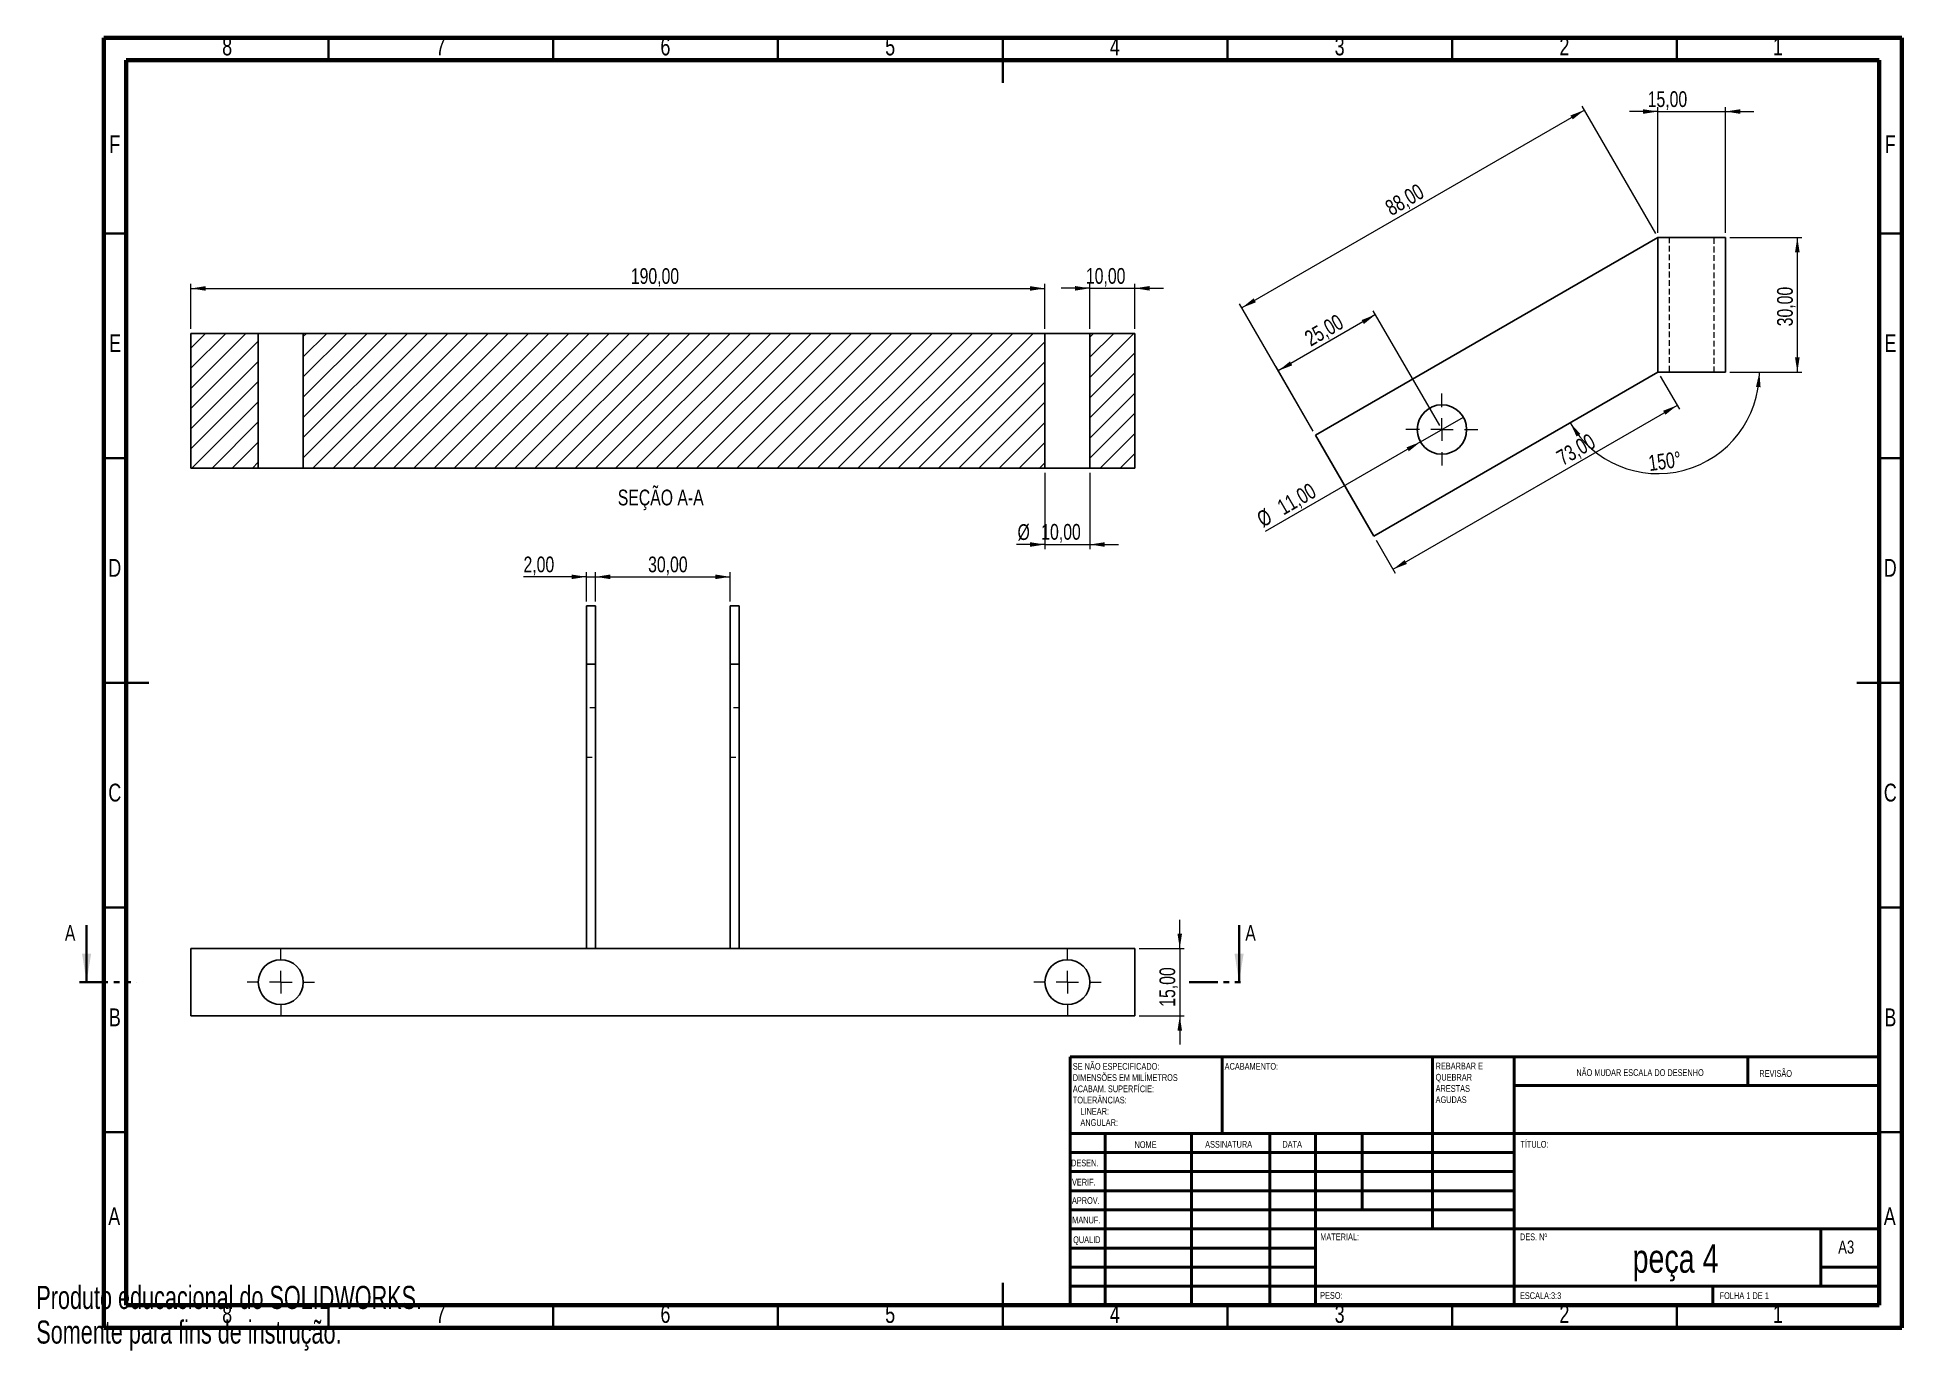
# Model space of a CAD drawing. Header units: millimetres. Extents: x 0 to 415, y 0 to 292.
import ezdxf

# ---------------------------------------------------------------- set-up
doc = ezdxf.new("R2010")
doc.units = ezdxf.units.MM
doc.linetypes.add('HIDDEN', pattern=[1.905, 1.27, -0.635])
doc.linetypes.add('PHANTOM', pattern=[12.7, 6.35, -1.27, 1.27, -1.27, 1.27, -1.27])
doc.styles.add('SLDTEXTSTYLE0', font='TXT', dxfattribs={"width": 0.75})
doc.styles.add('SLDTEXTSTYLE1', font='TXT', dxfattribs={"width": 0.6875})
doc.styles.add('SLDTEXTSTYLE2', font='TXT', dxfattribs={"width": 0.7})
doc.dimstyles.new('SLDDIMSTYLE0', dxfattribs={"dimtxt": 3.5, "dimasz": 3.302, "dimexe": 0, "dimexo": 0.0625, "dimgap": 0.875, "dimtad": 1, "dimrnd": 1e-09, "dimzin": 12, "dimdsep": 46, "dimtxsty": 'SLDTEXTSTYLE0', "dimsah": 1, "dimcen": 0.09, "dimadec": 0, "dimazin": 3, "dimtfac": 1, "dimtmove": 0, "dimatfit": 0, "dimfxl": 0, "dimfrac": 2, "dimtolj": 1, "dimtzin": 12, "dimarcsym": 0})
doc.dimstyles.new('SLDDIMSTYLE1', dxfattribs={"dimtxt": 3.5, "dimasz": 3.302, "dimexe": 0, "dimexo": 0.0625, "dimgap": 0.875, "dimtad": 1, "dimrnd": 1e-09, "dimzin": 12, "dimdsep": 46, "dimtxsty": 'SLDTEXTSTYLE0', "dimblk1": 'NONE', "dimsah": 1, "dimcen": 0, "dimadec": 0, "dimazin": 3, "dimtfac": 1, "dimtmove": 0, "dimatfit": 3, "dimldrblk": 'NONE', "dimfxl": 0, "dimfrac": 2, "dimtolj": 1, "dimtzin": 12, "dimarcsym": 0})
doc.dimstyles.new('SLDDIMSTYLE2', dxfattribs={"dimtxt": 3.5, "dimasz": 3.302, "dimexe": 0, "dimexo": 0.0625, "dimgap": 0.875, "dimtad": 1, "dimrnd": 1e-09, "dimzin": 12, "dimdsep": 46, "dimtxsty": 'SLDTEXTSTYLE0', "dimsah": 1, "dimcen": 0.09, "dimadec": 0, "dimazin": 3, "dimtfac": 1, "dimtofl": 0, "dimtmove": 0, "dimatfit": 3, "dimfxl": 0, "dimfrac": 2, "dimtolj": 1, "dimtzin": 12, "dimarcsym": 0})
doc.dimstyles.new('SLDDIMSTYLE3', dxfattribs={"dimtxt": 3.5, "dimasz": 3.302, "dimexe": 0, "dimexo": 0.0625, "dimgap": 0.875, "dimtad": 1, "dimdec": 4, "dimzin": 12, "dimdsep": 46, "dimtxsty": 'SLDTEXTSTYLE0', "dimsah": 1, "dimcen": 0.09, "dimazin": 3, "dimtfac": 1, "dimtofl": 0, "dimtmove": 0, "dimatfit": 3, "dimfxl": 0, "dimfrac": 2, "dimtolj": 1, "dimtzin": 12, "dimarcsym": 0})

# ---------------------------------------------------------------- blocks, each defined once
blk = doc.blocks.new('SW_NOTE_0')
at = {"color": 0, "linetype": 'Continuous', "lineweight": 0, "char_height": 1.5, "attachment_point": 1, "style": 'SLDTEXTSTYLE0'}
for s, insert in [('SE NÃO ESPECIFICADO:', (0, 1.93)), ('ACABAM. SUPERFÍCIE:', (0, -3.07)), ('DIMENSÕES EM MILÍMETROS', (0, -0.57)), ('TOLERÂNCIAS:', (0, -5.57)), ('LINEAR:', (1.69, -8.07)), ('ANGULAR:', (1.69, -10.57))]:
    blk.add_mtext(s, dxfattribs=dict(at, insert=insert))
blk = doc.blocks.new('SW_NOTE_0_1')
at = {"color": 0, "linetype": 'Continuous', "lineweight": 0, "char_height": 1.5, "attachment_point": 1, "style": 'SLDTEXTSTYLE0'}
for s, insert in [('REBARBAR E', (0, 1.93)), ('ARESTAS', (0, -3.07)), ('QUEBRAR', (0, -0.57)), ('AGUDAS', (0, -5.57))]:
    blk.add_mtext(s, dxfattribs=dict(at, insert=insert))
blk = doc.blocks.new('_D')
at = {"color": 7, "linetype": 'Continuous', "lineweight": 0}
for p, q in [((297.95, 230.42), (276.3, 217.92)), ((312.21, 205.72), (297.45, 231.28)), ((284.07, 204.47), (275.8, 218.78))]:
    blk.add_line(p, q, dxfattribs=at)
at = {"color": 7, "linetype": 'Continuous', "lineweight": 18}
for points in [[(297.95, 230.42), (294.84, 229.21), (295.35, 228.33)], [(276.3, 217.92), (279.41, 219.13), (278.91, 220.01)]]:
    blk.add_solid(points, dxfattribs=at)
at = {"color": 7, "linetype": 'Continuous', "lineweight": 18, "insert": (281.78, 226.29), "char_height": 3.5, "attachment_point": 1, "rotation": 30, "style": 'SLDTEXTSTYLE0'}
blk.add_mtext('25,00', dxfattribs=at)
blk = doc.blocks.new('_D_1')
at = {"color": 7, "linetype": 'Continuous', "lineweight": 0}
for q in [(317.48, 207.6), (273.4, 182.15)]:
    blk.add_line((307.95, 202.1), q, dxfattribs=at)
at = {"color": 7, "linetype": 'Continuous', "lineweight": 18}
blk.add_solid([(307.95, 202.1), (304.84, 200.89), (305.34, 200.01)], dxfattribs=at)
at = {"color": 7, "linetype": 'Continuous', "lineweight": 18, "char_height": 3.5, "attachment_point": 1, "rotation": 30, "style": 'SLDTEXTSTYLE0'}
for s, insert in [('11,00', (275.7, 188.74)), ('%%c', (271.15, 186.05))]:
    blk.add_mtext(s, dxfattribs=dict(at, insert=insert))
blk = doc.blocks.new('_None')
blk = doc.blocks.new('_D_2')
at = {"color": 7, "linetype": 'Continuous', "lineweight": 0}
for p, q in [((360.78, 275.6), (354.43, 275.6)), ((360.78, 248.6), (360.78, 276.6)), ((360.78, 275.6), (375.78, 275.6)), ((375.78, 248.6), (375.78, 276.6)), ((375.78, 275.6), (382.13, 275.6))]:
    blk.add_line(p, q, dxfattribs=at)
at = {"color": 7, "linetype": 'Continuous', "lineweight": 18}
for points in [[(360.78, 275.6), (357.48, 276.11), (357.48, 275.09)], [(375.78, 275.6), (379.08, 275.09), (379.08, 276.11)]]:
    blk.add_solid(points, dxfattribs=at)
at = {"color": 7, "linetype": 'Continuous', "lineweight": 18, "insert": (358.49, 280.11), "char_height": 3.5, "attachment_point": 1, "style": 'SLDTEXTSTYLE0'}
blk.add_mtext('15,00', dxfattribs=at)
blk = doc.blocks.new('_D_3')
at = {"color": 7, "linetype": 'Continuous', "lineweight": 0}
for p, q in [((376.78, 247.6), (392.78, 247.6)), ((391.78, 217.6), (391.78, 247.6)), ((376.78, 217.6), (392.78, 217.6))]:
    blk.add_line(p, q, dxfattribs=at)
at = {"color": 7, "linetype": 'Continuous', "lineweight": 18}
for points in [[(391.78, 247.6), (391.27, 244.3), (392.29, 244.3)], [(391.78, 217.6), (392.29, 220.9), (391.27, 220.9)]]:
    blk.add_solid(points, dxfattribs=at)
at = {"color": 7, "linetype": 'Continuous', "lineweight": 18, "insert": (387.27, 227.82), "char_height": 3.5, "attachment_point": 1, "rotation": 90, "style": 'SLDTEXTSTYLE0'}
blk.add_mtext('30,00', dxfattribs=at)
blk = doc.blocks.new('_D_4')
at = {"color": 7, "linetype": 'Continuous', "lineweight": 0}
for p, q in [((344.42, 275.94), (268.21, 231.94)), ((360.28, 248.47), (343.92, 276.8)), ((284.07, 204.47), (267.71, 232.8))]:
    blk.add_line(p, q, dxfattribs=at)
at = {"color": 7, "linetype": 'Continuous', "lineweight": 18}
for points in [[(344.42, 275.94), (341.3, 274.72), (341.81, 273.84)], [(268.21, 231.94), (271.32, 233.15), (270.81, 234.03)]]:
    blk.add_solid(points, dxfattribs=at)
at = {"color": 7, "linetype": 'Continuous', "lineweight": 18, "insert": (299.71, 255.33), "char_height": 3.5, "attachment_point": 1, "rotation": 30, "style": 'SLDTEXTSTYLE0'}
blk.add_mtext('88,00', dxfattribs=at)
blk = doc.blocks.new('_D_5')
at = {"color": 7, "linetype": 'Continuous', "lineweight": 0}
for p, q in [((361.28, 216.73), (365.53, 209.36)), ((365.03, 210.23), (301.81, 173.73)), ((298.06, 180.23), (302.31, 172.86))]:
    blk.add_line(p, q, dxfattribs=at)
at = {"color": 7, "linetype": 'Continuous', "lineweight": 18}
for points in [[(365.03, 210.23), (361.92, 209.02), (362.43, 208.14)], [(301.81, 173.73), (304.93, 174.94), (304.42, 175.82)]]:
    blk.add_solid(points, dxfattribs=at)
at = {"color": 7, "linetype": 'Continuous', "lineweight": 18, "insert": (337.84, 199.74), "char_height": 3.5, "attachment_point": 1, "rotation": 30, "style": 'SLDTEXTSTYLE0'}
blk.add_mtext('73,00', dxfattribs=at)
blk = doc.blocks.new('_D_6')
at = {"color": 7, "linetype": 'Continuous', "lineweight": 0}
blk.add_line((376.78, 217.6), (384.34, 217.6), dxfattribs=at)
at = {"color": 7, "linetype": 'Continuous', "lineweight": 18}
blk.add_arc((360.78, 217.6), 22.56, 210, 0, dxfattribs=at)
for points in [[(383.34, 217.6), (382.59, 214.34), (383.6, 214.27)], [(341.24, 206.32), (342.67, 203.3), (343.51, 203.87)]]:
    blk.add_solid(points, dxfattribs=at)
at = {"color": 7, "linetype": 'Continuous', "lineweight": 18, "insert": (358.45, 199.07), "char_height": 3.5, "attachment_point": 1, "rotation": 7.7673, "style": 'SLDTEXTSTYLE0'}
blk.add_mtext('150°', dxfattribs=at)
blk = doc.blocks.new('SW_CENTERMARKSYMBOL_0')
at = {"color": 0, "linetype": 'Continuous', "lineweight": 18}
for p, q in [((0, 5), (0, 8)), ((-5, 0), (-8, 0)), ((0, 0), (-2.5, 0)), ((0, 0), (0, 2.5)), ((0, 0), (0, -2.5)), ((0, 0), (2.5, 0)), ((5, 0), (8, 0)), ((0, -5), (0, -8))]:
    blk.add_line(p, q, dxfattribs=at)
blk = doc.blocks.new('_D_7')
at = {"color": 7, "linetype": 'Continuous', "lineweight": 0}
for p, q in [((254.39, 89.4), (254.39, 95.75)), ((245.39, 89.4), (255.39, 89.4)), ((254.39, 89.4), (254.39, 74.4)), ((245.39, 74.4), (255.39, 74.4)), ((254.39, 74.4), (254.39, 68.05))]:
    blk.add_line(p, q, dxfattribs=at)
at = {"color": 7, "linetype": 'Continuous', "lineweight": 18}
for points in [[(254.39, 89.4), (254.89, 92.7), (253.88, 92.7)], [(254.39, 74.4), (253.88, 71.1), (254.89, 71.1)]]:
    blk.add_solid(points, dxfattribs=at)
at = {"color": 7, "linetype": 'Continuous', "lineweight": 18, "insert": (249.87, 76.43), "char_height": 3.5, "attachment_point": 1, "rotation": 90, "style": 'SLDTEXTSTYLE0'}
blk.add_mtext('15,00', dxfattribs=at)
blk = doc.blocks.new('_D_8')
at = {"color": 7, "linetype": 'Continuous', "lineweight": 0}
for p, q in [((122.39, 172.08), (108.39, 172.08)), ((122.39, 166.61), (122.39, 173.08)), ((122.39, 172.08), (124.39, 172.08)), ((124.39, 166.61), (124.39, 173.08)), ((124.39, 172.08), (130.74, 172.08))]:
    blk.add_line(p, q, dxfattribs=at)
at = {"color": 7, "linetype": 'Continuous', "lineweight": 18}
for points in [[(122.39, 172.08), (119.08, 172.59), (119.08, 171.57)], [(124.39, 172.08), (127.69, 171.57), (127.69, 172.59)]]:
    blk.add_solid(points, dxfattribs=at)
at = {"color": 7, "linetype": 'Continuous', "lineweight": 18, "insert": (108.39, 176.59), "char_height": 3.5, "attachment_point": 1, "style": 'SLDTEXTSTYLE0'}
blk.add_mtext('2,00', dxfattribs=at)
blk = doc.blocks.new('_D_9')
at = {"color": 7, "linetype": 'Continuous', "lineweight": 0}
for p, q in [((124.39, 166.61), (124.39, 173.08)), ((124.39, 172.08), (154.39, 172.08)), ((154.39, 166.61), (154.39, 173.08))]:
    blk.add_line(p, q, dxfattribs=at)
at = {"color": 7, "linetype": 'Continuous', "lineweight": 18}
for points in [[(124.39, 172.08), (127.69, 171.57), (127.69, 172.59)], [(154.39, 172.08), (151.08, 172.59), (151.08, 171.57)]]:
    blk.add_solid(points, dxfattribs=at)
at = {"color": 7, "linetype": 'Continuous', "lineweight": 18, "insert": (136.11, 176.59), "char_height": 3.5, "attachment_point": 1, "style": 'SLDTEXTSTYLE0'}
blk.add_mtext('30,00', dxfattribs=at)
blk = doc.blocks.new('SW_CENTERMARKSYMBOL_1')
at = {"color": 0, "linetype": 'Continuous', "lineweight": 18}
for p, q in [((0, 5), (0, 7.5)), ((-5, 0), (-7.5, 0)), ((0, 0), (-2.5, 0)), ((0, 0), (0, 2.5)), ((0, 0), (0, -2.5)), ((0, 0), (2.5, 0)), ((5, 0), (7.5, 0)), ((0, -5), (0, -7.5))]:
    blk.add_line(p, q, dxfattribs=at)
blk = doc.blocks.new('SW_CENTERMARKSYMBOL_2')
at = {"color": 0, "linetype": 'Continuous', "lineweight": 18}
for p, q in [((0, 5), (0, 7.5)), ((-5, 0), (-7.5, 0)), ((0, 0), (-2.5, 0)), ((0, 0), (0, 2.5)), ((0, 0), (0, -2.5)), ((0, 0), (2.5, 0)), ((5, 0), (7.5, 0)), ((0, -5), (0, -7.5))]:
    blk.add_line(p, q, dxfattribs=at)
blk = doc.blocks.new('_D_10')
at = {"color": 7, "linetype": 'Continuous', "lineweight": 0}
for p, q in [((224.39, 195.24), (224.39, 178.27)), ((234.39, 195.24), (234.39, 178.27)), ((224.39, 179.27), (218.04, 179.27)), ((224.39, 179.27), (234.39, 179.27)), ((234.39, 179.27), (240.74, 179.27))]:
    blk.add_line(p, q, dxfattribs=at)
at = {"color": 7, "linetype": 'Continuous', "lineweight": 18}
for points in [[(224.39, 179.27), (221.08, 179.78), (221.08, 178.76)], [(234.39, 179.27), (237.69, 178.76), (237.69, 179.78)]]:
    blk.add_solid(points, dxfattribs=at)
at = {"color": 7, "linetype": 'Continuous', "lineweight": 18, "char_height": 3.5, "attachment_point": 1, "style": 'SLDTEXTSTYLE0'}
for s, insert in [('%%c', (218.3, 183.78)), ('10,00', (223.58, 183.84))]:
    blk.add_mtext(s, dxfattribs=dict(at, insert=insert))
blk = doc.blocks.new('_D_11')
at = {"color": 7, "linetype": 'Continuous', "lineweight": 0}
for p, q in [((34.39, 227.24), (34.39, 237.24)), ((224.39, 227.24), (224.39, 237.24)), ((34.39, 236.24), (224.39, 236.24))]:
    blk.add_line(p, q, dxfattribs=at)
at = {"color": 7, "linetype": 'Continuous', "lineweight": 18}
for points in [[(34.39, 236.24), (37.69, 235.73), (37.69, 236.75)], [(224.39, 236.24), (221.08, 236.75), (221.08, 235.73)]]:
    blk.add_solid(points, dxfattribs=at)
at = {"color": 7, "linetype": 'Continuous', "lineweight": 18, "insert": (132.27, 240.75), "char_height": 3.5, "attachment_point": 1, "style": 'SLDTEXTSTYLE0'}
blk.add_mtext('190,00', dxfattribs=at)
blk = doc.blocks.new('_D_12')
at = {"color": 7, "linetype": 'Continuous', "lineweight": 0}
for p, q in [((234.39, 227.24), (234.39, 237.27)), ((244.39, 227.24), (244.39, 237.27)), ((234.39, 236.27), (228.04, 236.27)), ((234.39, 236.27), (244.39, 236.27)), ((244.39, 236.27), (250.74, 236.27))]:
    blk.add_line(p, q, dxfattribs=at)
at = {"color": 7, "linetype": 'Continuous', "lineweight": 18}
for points in [[(234.39, 236.27), (231.08, 236.78), (231.08, 235.76)], [(244.39, 236.27), (247.69, 235.76), (247.69, 236.78)]]:
    blk.add_solid(points, dxfattribs=at)
at = {"color": 7, "linetype": 'Continuous', "lineweight": 18, "insert": (233.51, 240.78), "char_height": 3.5, "attachment_point": 1, "style": 'SLDTEXTSTYLE0'}
blk.add_mtext('10,00', dxfattribs=at)

msp = doc.modelspace()

# ---------------------------------------------------------------- hatches: boundary and pattern name
at = {"linetype": 'Continuous', "lineweight": 18}
h = msp.add_hatch(dxfattribs=at)
h.set_pattern_fill('ANSI31', style=0)
h.paths.add_polyline_path([(34.38647, 226.24182), (34.38647, 196.24182), (49.38647, 196.24182), (49.38647, 226.24182)], flags=0)
h = msp.add_hatch(dxfattribs=at)
h.set_pattern_fill('ANSI31', style=0)
h.paths.add_polyline_path([(59.38647, 226.24182), (59.38647, 196.24182), (224.38647, 196.24182), (224.38647, 226.24182)], flags=0)
h = msp.add_hatch(dxfattribs=at)
h.set_pattern_fill('ANSI31', style=0)
h.paths.add_polyline_path([(234.38647, 196.24182), (244.38647, 196.24182), (244.38647, 226.24182), (234.38647, 226.24182)], flags=0)

# ---------------------------------------------------------------- linework, layer by layer
at = {"color": 7, "linetype": 'Continuous', "lineweight": 70}
for p, q in [((15, 5), (15, 292)), ((15, 292), (415, 292)), ((415, 292), (415, 5)), ((20, 10), (20, 287)), ((20, 287), (410, 287)), ((410, 287), (410, 10)), ((410, 10), (20, 10)), ((415, 5), (15, 5))]:
    msp.add_line(p, q, dxfattribs=at)
at = {"color": 7, "linetype": 'Continuous', "lineweight": 35}
for p, q in [((65, 287), (65, 292)), ((115, 287), (115, 292)), ((165, 287), (165, 292)), ((215, 292.001), (215, 281.999)), ((215, 287), (215, 292)), ((265, 287), (265, 292)), ((315, 287), (315, 292)), ((365, 287), (365, 292)), ((20, 248.5), (15, 248.5)), ((410, 248.5), (415, 248.5)), ((20, 198.5), (15, 198.5)), ((410, 198.5), (415, 198.5)), ((14.999, 148.5), (25.001, 148.5)), ((20, 148.5), (15, 148.5)), ((415.001, 148.5), (404.999, 148.5)), ((410, 148.5), (415, 148.5)), ((20, 98.5), (15, 98.5)), ((410, 98.5), (415, 98.5)), ((11.18647, 94.59964), (11.18647, 81.89964)), ((267.58647, 94.59964), (267.58647, 81.89964)), ((20, 48.5), (15, 48.5)), ((410, 48.5), (415, 48.5)), ((215, 4.999), (215, 15.001)), ((65, 10), (65, 5)), ((115, 10), (115, 5)), ((165, 10), (165, 5)), ((215, 10), (215, 5)), ((265, 10), (265, 5)), ((315, 10), (315, 5)), ((365, 10), (365, 5))]:
    msp.add_line(p, q, dxfattribs=at)
at = {"color": 7, "linetype": 'Continuous', "lineweight": 25}
for p, q in [((360.77723, 247.59954), (284.567, 203.59954)), ((360.77723, 217.59954), (360.77723, 247.59954)), ((360.77723, 247.59954), (375.77723, 247.59954)), ((375.77723, 217.59954), (375.77723, 247.59954)), ((34.38647, 226.24182), (49.38647, 226.24182)), ((34.38647, 196.24182), (34.38647, 226.24182)), ((49.38647, 226.24182), (49.38647, 196.24182)), ((49.38647, 226.24182), (59.38647, 226.24182)), ((59.38647, 196.24182), (59.38647, 226.24182)), ((59.38647, 226.24182), (224.38647, 226.24182)), ((224.38647, 226.24182), (224.38647, 196.24182)), ((224.38647, 226.24182), (234.38647, 226.24182)), ((234.38647, 196.24182), (234.38647, 226.24182)), ((234.38647, 226.24182), (244.38647, 226.24182)), ((244.38647, 226.24182), (244.38647, 196.24182)), ((360.77723, 217.59954), (297.55738, 181.09954)), ((360.77723, 217.59954), (375.77723, 217.59954)), ((297.55738, 181.09954), (284.567, 203.59954)), ((49.38647, 196.24182), (34.38647, 196.24182)), ((49.38647, 196.24182), (59.38647, 196.24182)), ((224.38647, 196.24182), (59.38647, 196.24182)), ((224.38647, 196.24182), (234.38647, 196.24182)), ((244.38647, 196.24182), (234.38647, 196.24182)), ((124.38568, 165.60987), (122.38568, 165.60987)), ((122.38568, 152.61949), (122.38568, 165.60987)), ((124.38568, 152.61949), (124.38568, 165.60987)), ((156.38568, 165.60987), (154.38568, 165.60987)), ((154.38568, 152.61949), (154.38568, 165.60987)), ((156.38568, 152.61949), (156.38568, 165.60987)), ((122.38568, 89.39964), (122.38568, 152.61949)), ((124.38568, 152.61949), (122.38568, 152.61949)), ((124.38568, 89.39964), (124.38568, 152.61949)), ((154.38568, 152.61949), (154.38568, 89.39964)), ((156.38568, 152.61949), (154.38568, 152.61949)), ((156.38568, 89.39964), (156.38568, 152.61949)), ((34.38647, 89.39964), (122.38568, 89.39964)), ((34.38647, 89.39964), (34.38647, 74.39964)), ((122.38568, 89.39964), (124.38568, 89.39964)), ((124.38568, 89.39964), (154.38568, 89.39964)), ((154.38568, 89.39964), (156.38568, 89.39964)), ((156.38568, 89.39964), (244.38647, 89.39964)), ((244.38647, 89.39964), (244.38647, 74.39964)), ((34.38647, 74.39964), (244.38647, 74.39964))]:
    msp.add_line(p, q, dxfattribs=at)
at = {"color": 7, "linetype": 'HIDDEN', "lineweight": 18}
for p, q in [((363.27723, 247.59954), (363.27723, 217.59954)), ((373.27723, 217.59954), (373.27723, 247.59954)), ((124.38568, 142.96405), (122.38568, 142.96405)), ((156.38568, 142.96405), (154.38568, 142.96405)), ((122.38568, 131.96405), (124.38568, 131.96405)), ((154.38568, 131.96405), (156.38568, 131.96405))]:
    msp.add_line(p, q, dxfattribs=at)
at = {"color": 7, "linetype": 'PHANTOM', "lineweight": 35}
for p, q in [((9.59897, 81.89964), (22.30532, 81.89964)), ((256.47397, 81.89964), (269.17397, 81.89964))]:
    msp.add_line(p, q, dxfattribs=at)
at = {"color": 7, "linetype": 'Continuous', "lineweight": 50}
for p, q in [((230, 65.25), (410, 65.25)), ((230, 65.25), (230, 10)), ((263.8, 48.25), (263.8, 65.25)), ((310.6, 65.25), (310.6, 27)), ((328.8, 65.25), (328.8, 10)), ((380.8, 58.875), (380.8, 65.25)), ((410, 58.875), (328.8, 58.875)), ((410, 48.25), (230, 48.25)), ((237.8, 48.25), (237.8, 10)), ((256.99095, 48.25), (256.99095, 10)), ((274.39893, 48.25), (274.39893, 10)), ((284.6, 10), (284.6, 48.25)), ((295, 31.25), (295, 48.25)), ((328.8, 44), (230, 44)), ((328.8, 39.75), (230, 39.75)), ((328.8, 35.5), (230, 35.5)), ((328.8, 31.25), (230, 31.25)), ((284.6, 27), (230, 27)), ((284.6, 27), (410, 27)), ((397, 14.25), (397, 27)), ((284.6, 22.74993), (230, 22.74993)), ((284.6, 18.5), (230, 18.5)), ((410, 18.5), (397, 18.5)), ((230, 14.25), (410, 14.25)), ((373, 10), (373, 14.25))]:
    msp.add_line(p, q, dxfattribs=at)
at = {"color": 7, "linetype": 'Continuous', "lineweight": 25}
for centre, radius in [((312.71282, 204.84954), 5.5), ((54.38647, 81.89964), 5), ((229.38647, 81.89964), 5)]:
    msp.add_circle(centre, radius, dxfattribs=at)
at = {"color": 7, "linetype": 'Continuous', "lineweight": 35}
for points in [[(11.18647, 81.89964), (12.20247, 88.24964), (10.17047, 88.24964)], [(267.58647, 81.89964), (268.60247, 88.24964), (266.57047, 88.24964)]]:
    msp.add_solid(points, dxfattribs=at)

# ---------------------------------------------------------------- block references
at = {"color": 7, "linetype": 'Continuous', "lineweight": 0}
for name, p in [('SW_CENTERMARKSYMBOL_0', (312.71282, 204.84954)), ('SW_CENTERMARKSYMBOL_1', (54.38647, 81.89964)), ('SW_CENTERMARKSYMBOL_2', (229.38647, 81.89964)), ('SW_NOTE_0', (230.59367, 61.98737)), ('SW_NOTE_0_1', (311.30922, 62.06949))]:
    msp.add_blockref(name, p, dxfattribs=at)

# ---------------------------------------------------------------- texts
for s, insert, char_height, attachment_point, style in [('8', (42.46004, 292.06015), 3.96875, 2, 'SLDTEXTSTYLE0'), ('7', (89.96004, 292.06015), 3.96875, 2, 'SLDTEXTSTYLE0'), ('6', (139.96004, 292.06015), 3.96875, 2, 'SLDTEXTSTYLE0'), ('5', (189.96004, 292.06015), 3.96875, 2, 'SLDTEXTSTYLE0'), ('4', (239.96004, 292.06015), 3.96875, 2, 'SLDTEXTSTYLE0'), ('3', (289.96004, 292.06015), 3.96875, 2, 'SLDTEXTSTYLE0'), ('2', (339.96004, 292.06015), 3.96875, 2, 'SLDTEXTSTYLE0'), ('1', (387.46004, 292.06015), 3.96875, 2, 'SLDTEXTSTYLE0'), ('F', (17.45774, 270.31015), 3.96875, 2, 'SLDTEXTSTYLE0'), ('F', (412.45774, 270.31015), 3.96875, 2, 'SLDTEXTSTYLE0'), ('E', (17.50781, 226.06015), 3.96875, 2, 'SLDTEXTSTYLE0'), ('E', (412.50781, 226.06015), 3.96875, 2, 'SLDTEXTSTYLE0'), ('SEÇÃO A-A', (138.9198, 191.47787), 3.5, 2, 'SLDTEXTSTYLE0'), ('D', (17.45269, 176.06015), 3.96875, 2, 'SLDTEXTSTYLE0'), ('D', (412.45269, 176.06015), 3.96875, 2, 'SLDTEXTSTYLE0'), ('C', (17.45866, 126.06015), 3.96875, 2, 'SLDTEXTSTYLE0'), ('C', (412.45866, 126.06015), 3.96875, 2, 'SLDTEXTSTYLE0'), ('B', (17.4706, 76.06015), 3.96875, 2, 'SLDTEXTSTYLE0'), ('B', (412.4706, 76.06015), 3.96875, 2, 'SLDTEXTSTYLE0'), ('ACABAMENTO:', (264.37129, 63.91927), 1.5, 1, 'SLDTEXTSTYLE0'), ('NÃO MUDAR ESCALA DO DESENHO', (342.61464, 62.53299), 1.5, 1, 'SLDTEXTSTYLE0'), ('REVISÃO', (383.32758, 62.33491), 1.5, 1, 'SLDTEXTSTYLE0'), ('NOME', (244.32224, 46.50148), 1.5, 1, 'SLDTEXTSTYLE0'), ('ASSINATURA', (260.03359, 46.56176), 1.5, 1, 'SLDTEXTSTYLE0'), ('DATA', (277.2147, 46.57618), 1.5, 1, 'SLDTEXTSTYLE0'), ('TÍTULO:', (330.16316, 46.57618), 1.5, 1, 'SLDTEXTSTYLE0'), ('DESEN.', (230.21215, 42.42971), 1.5, 1, 'SLDTEXTSTYLE0'), ('VERIF.', (230.41047, 38.15441), 1.5, 1, 'SLDTEXTSTYLE0'), ('APROV.', (230.40172, 34.0643), 1.5, 1, 'SLDTEXTSTYLE0'), ('A', (17.33969, 31.81015), 3.96875, 2, 'SLDTEXTSTYLE0'), ('MANUF.', (230.45519, 29.7337), 1.5, 1, 'SLDTEXTSTYLE0'), ('A', (412.33969, 31.81015), 3.96875, 2, 'SLDTEXTSTYLE0'), ('QUALID', (230.66904, 25.34965), 1.5, 1, 'SLDTEXTSTYLE0'), ('MATERIAL:', (285.64586, 25.98606), 1.5, 1, 'SLDTEXTSTYLE0'), ('DES. Nº', (330.07397, 25.98606), 1.5, 1, 'SLDTEXTSTYLE0'), ('peça 4', (364.68951, 23.60691), 6.35, 2, 'SLDTEXTSTYLE0'), ('A3', (400.87116, 24.40639), 2.910417, 1, 'SLDTEXTSTYLE0'), ('PESO:', (285.61781, 12.94931), 1.4986, 1, 'SLDTEXTSTYLE0'), ('ESCALA:3:3', (330.07397, 12.90009), 1.5, 1, 'SLDTEXTSTYLE0'), ('FOLHA 1 DE 1', (374.47829, 12.90009), 1.5, 1, 'SLDTEXTSTYLE1'), ('8', (42.46004, 10.06015), 3.96875, 2, 'SLDTEXTSTYLE0'), ('7', (89.96004, 10.06015), 3.96875, 2, 'SLDTEXTSTYLE0'), ('6', (139.96004, 10.06015), 3.96875, 2, 'SLDTEXTSTYLE0'), ('5', (189.96004, 10.06015), 3.96875, 2, 'SLDTEXTSTYLE0'), ('4', (239.96004, 10.06015), 3.96875, 2, 'SLDTEXTSTYLE0'), ('3', (289.96004, 10.06015), 3.96875, 2, 'SLDTEXTSTYLE0'), ('2', (339.96004, 10.06015), 3.96875, 2, 'SLDTEXTSTYLE0'), ('1', (387.46004, 10.06015), 3.96875, 2, 'SLDTEXTSTYLE0')]:
    msp.add_mtext(s, dxfattribs=dict(at, insert=insert, char_height=char_height, attachment_point=attachment_point, style=style))
at = {"color": 7, "linetype": 'Continuous', "attachment_point": 1}
for s, insert, char_height, style in [('A', (6.35796, 94.59964), 3.5, 'SLDTEXTSTYLE0'), ('A', (268.96604, 94.59964), 3.5, 'SLDTEXTSTYLE0'), ('Produto educacional do SOLIDWORKS.', (0, 14.33051), 5.1381, 'SLDTEXTSTYLE2'), ('Somente para fins de instrução.', (0, 6.62336), 5.1381, 'SLDTEXTSTYLE2')]:
    msp.add_mtext(s, dxfattribs=dict(at, insert=insert, char_height=char_height, style=style))

# ---------------------------------------------------------------- dimensions: what is measured, and where the dimension line sits
at = {"color": 7, "linetype": 'Continuous', "lineweight": 18}
for base, p1, p2, dimstyle, picture, middle in [((375.77723, 275.59954), (360.77723, 247.59954), (375.77723, 247.59954), 'SLDDIMSTYLE0', '_D_2', (364.3111, 275.59954)), ((224.38647, 236.24182), (34.38647, 226.24182), (224.38647, 226.24182), 'SLDDIMSTYLE2', '_D_11', (139.38647, 236.24182)), ((244.38647, 236.27087), (234.38647, 226.24182), (244.38647, 226.24182), 'SLDDIMSTYLE0', '_D_12', (239.32807, 236.27087)), ((124.38568, 172.08215), (122.38568, 165.60987), (124.38568, 165.60987), 'SLDDIMSTYLE0', '_D_8', (112.91364, 172.08215)), ((154.38568, 172.08215), (124.38568, 165.60987), (154.38568, 165.60987), 'SLDDIMSTYLE2', '_D_9', (141.92926, 172.08215))]:
    dim = msp.add_linear_dim(base=base, p1=p1, p2=p2, dimstyle=dimstyle, dxfattribs=at)
    dim.commit()
    dim.dimension.update_dxf_attribs({"geometry": picture, "text_midpoint": middle, "dimtype": 160})
for base, p1, p2, angle, dimstyle, picture, middle in [((268.20698, 231.93592), (360.77723, 247.59954), (284.567, 203.59954), 30, 'SLDDIMSTYLE2', '_D_4', (307.00024, 254.33322)), ((391.77723, 247.59954), (375.77723, 217.59954), (375.77723, 247.59954), 90, 'SLDDIMSTYLE2', '_D_3', (391.77723, 233.63993)), ((276.30068, 217.91723), (312.71282, 204.84954), (284.567, 203.59954), 30, 'SLDDIMSTYLE0', '_D', (289.07853, 225.29453)), ((301.81265, 173.72919), (360.77723, 217.59954), (297.55738, 181.09954), 30, 'SLDDIMSTYLE2', '_D_5', (345.13242, 198.73987)), ((254.38647, 74.39964), (244.38647, 89.39964), (244.38647, 74.39964), 90, 'SLDDIMSTYLE0', '_D_7', (254.38647, 82.25263))]:
    dim = msp.add_linear_dim(base=base, p1=p1, p2=p2, angle=angle, dimstyle=dimstyle, dxfattribs=at)
    dim.commit()
    dim.dimension.update_dxf_attribs({"geometry": picture, "text_midpoint": middle, "dimtype": 160})
dim = msp.add_angular_dim_2l(base=(366.61633, 195.80774), line1=((375.77723, 217.59954), (360.77723, 217.59954)), line2=((297.55738, 181.09954), (360.77723, 217.59954)), dimstyle='SLDDIMSTYLE3', dxfattribs=at)
dim.commit()
dim.dimension.update_dxf_attribs({"geometry": '_D_6', "text_midpoint": (363.82629, 195.246), "dimtype": 162})
dim = msp.add_diameter_dim_2p(p1=(317.47596, 207.59954), p2=(307.94968, 202.09954), dimstyle='SLDDIMSTYLE1', dxfattribs=at)
dim.commit()
dim.dimension.update_dxf_attribs({"geometry": '_D_1', "text_midpoint": (280.63569, 186.3298), "dimtype": 163})
dim = msp.add_linear_dim(base=(234.38647, 179.2699), p1=(224.38647, 196.24182), p2=(234.38647, 196.24182), text='%%c<>', dimstyle='SLDDIMSTYLE0', dxfattribs=at)
dim.commit()
dim.dimension.update_dxf_attribs({"geometry": '_D_10', "text_midpoint": (226.75803, 179.2699), "dimtype": 160})

doc.saveas('drawing.dxf')
